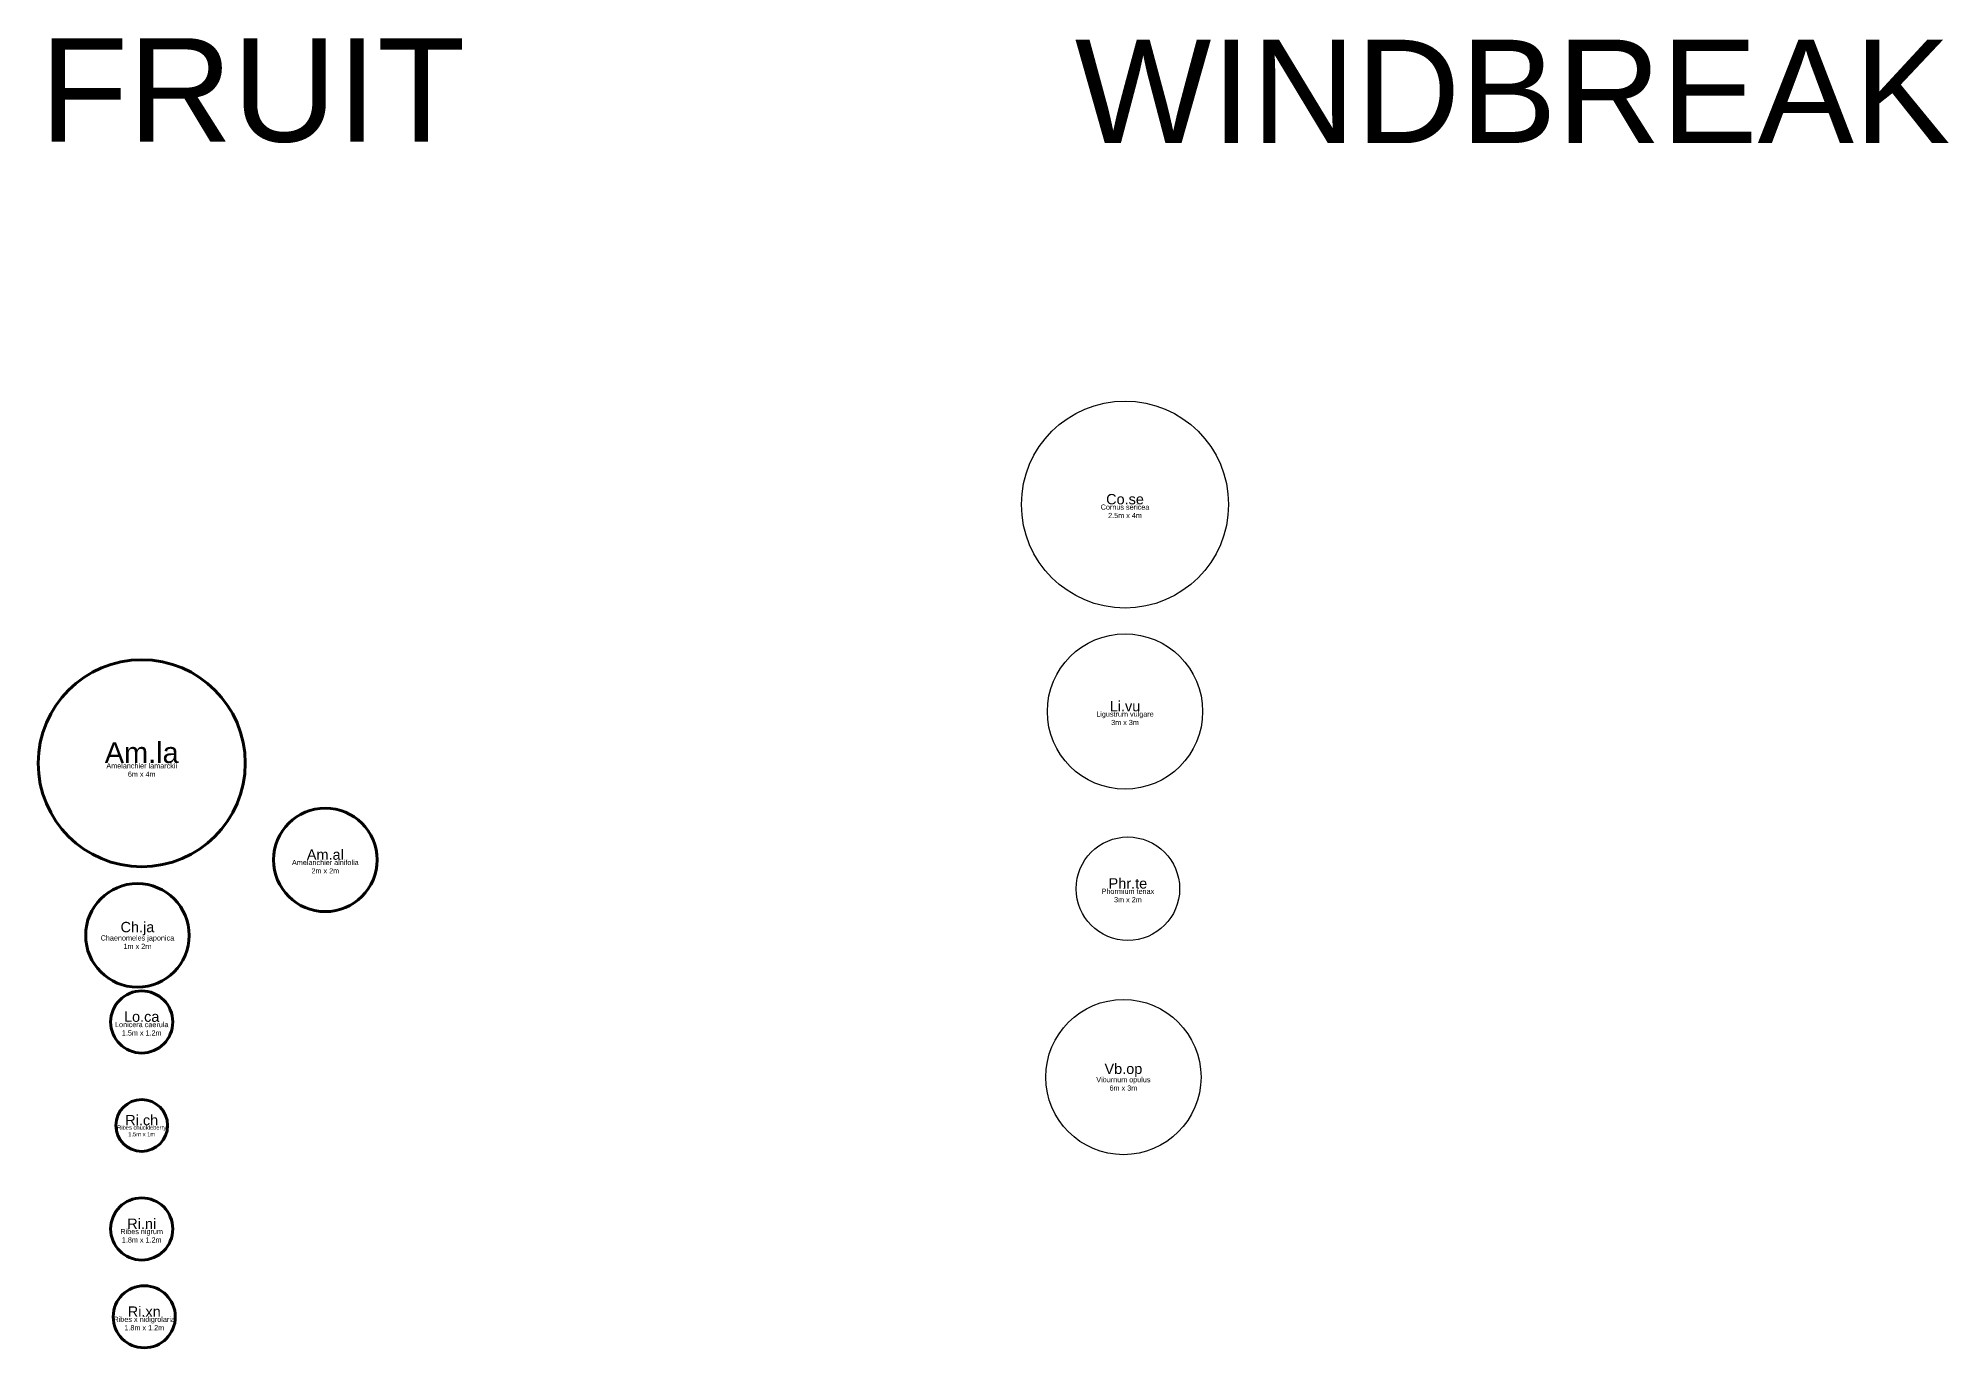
# Model space of a CAD drawing. Header units: metres. Extents: x 60 to 96.9, y 26.7 to 52.
import ezdxf

# ---------------------------------------------------------------- set-up
doc = ezdxf.new("R2010")
doc.units = ezdxf.units.M
doc.layers.get('0').update_dxf_attribs({"lineweight": 25, "true_color": 0xffffff})
for name, color, linetype, lineweight, true_color in [('Labels', 6, 'Continuous', 25, 0xff00ff), ('Plant - Shrub', 3, 'Continuous', 25, 0x00ff00), ('Plant label', 30, 'Continuous', 25, 0xff7f00)]:
    doc.layers.add(name, color=color, linetype=linetype, lineweight=lineweight, true_color=true_color)
doc.styles.add('textstyle11', font='')
doc.styles.add('textstyle12', font='')
doc.styles.add('textstyle13', font='')
doc.styles.add('textstyle14', font='')
doc.styles.add('textstyle15', font='')
doc.styles.add('textstyle16', font='')
doc.styles.add('textstyle17', font='')
doc.styles.add('textstyle18', font='')
doc.styles.add('textstyle19', font='')
doc.styles.add('textstyle20', font='')
doc.styles.add('textstyle21', font='')
doc.styles.add('textstyle22', font='')
doc.styles.add('textstyle23', font='')
doc.styles.add('textstyle24', font='')
doc.styles.add('textstyle25', font='')
doc.styles.add('textstyle26', font='')
doc.styles.add('textstyle27', font='')
doc.styles.add('textstyle28', font='')
doc.styles.add('textstyle29', font='')
doc.styles.add('textstyle30', font='')
doc.styles.add('textstyle31', font='')
doc.styles.add('textstyle32', font='')
doc.styles.add('textstyle33', font='')
doc.styles.add('textstyle34', font='')
doc.styles.get('textstyle11').set_extended_font_data('Arial')
doc.styles.get('textstyle12').set_extended_font_data('Arial')
doc.styles.get('textstyle13').set_extended_font_data('Arial')
doc.styles.get('textstyle14').set_extended_font_data('Arial')
doc.styles.get('textstyle15').set_extended_font_data('Arial')
doc.styles.get('textstyle16').set_extended_font_data('Arial')
doc.styles.get('textstyle17').set_extended_font_data('Arial')
doc.styles.get('textstyle18').set_extended_font_data('Arial')
doc.styles.get('textstyle19').set_extended_font_data('Arial')
doc.styles.get('textstyle20').set_extended_font_data('Arial')
doc.styles.get('textstyle21').set_extended_font_data('Arial')
doc.styles.get('textstyle22').set_extended_font_data('Arial')
doc.styles.get('textstyle23').set_extended_font_data('Arial')
doc.styles.get('textstyle24').set_extended_font_data('Arial')
doc.styles.get('textstyle25').set_extended_font_data('Arial')
doc.styles.get('textstyle26').set_extended_font_data('Arial')
doc.styles.get('textstyle27').set_extended_font_data('Arial')
doc.styles.get('textstyle28').set_extended_font_data('Arial')
doc.styles.get('textstyle29').set_extended_font_data('Arial')
doc.styles.get('textstyle30').set_extended_font_data('Arial')
doc.styles.get('textstyle31').set_extended_font_data('Arial')
doc.styles.get('textstyle32').set_extended_font_data('Arial')
doc.styles.get('textstyle33').set_extended_font_data('Arial')
doc.styles.get('textstyle34').set_extended_font_data('Arial')

# ---------------------------------------------------------------- blocks, each defined once
blk = doc.blocks.new('Shrub - Phormium tenax')
at = {"layer": 'Plant - Shrub'}
blk.add_circle((0, 0), 1, dxfattribs=at)
at = {"layer": 'Plant - Shrub', "insert": (0, 0), "char_height": 0.2, "attachment_point": 8, "line_spacing_factor": 0.971628, "style": 'textstyle25'}
blk.add_mtext('\\c32767;Phr.te', dxfattribs=at)
at = {"layer": 'Plant label', "insert": (0, 0), "char_height": 0.1, "attachment_point": 2, "line_spacing_factor": 0.971628, "style": 'textstyle23'}
blk.add_mtext('\\c32767;Phormium tenax\\P3m x 2m', dxfattribs=at)
blk = doc.blocks.new('Shrub - Ligustrum vulgare')
at = {"layer": 'Plant - Shrub'}
blk.add_circle((0, 0), 1.5, dxfattribs=at)
at = {"layer": 'Plant - Shrub', "insert": (0, 0), "char_height": 0.2, "attachment_point": 8, "line_spacing_factor": 0.971628, "style": 'textstyle26'}
blk.add_mtext('\\c32767;Li.vu', dxfattribs=at)
at = {"layer": 'Plant label', "insert": (0, 0), "char_height": 0.1, "attachment_point": 2, "line_spacing_factor": 0.971628, "style": 'textstyle24'}
blk.add_mtext('\\c32767;Ligustrum vulgare\\P3m x 3m', dxfattribs=at)
blk = doc.blocks.new('Shrub - Amelanchier alnifolia')
at = {"layer": 'Plant - Shrub', "lineweight": 106}
blk.add_circle((0, 0), 1, dxfattribs=at)
at = {"layer": 'Plant - Shrub', "insert": (0, 0), "char_height": 0.2, "attachment_point": 8, "line_spacing_factor": 0.971628, "style": 'textstyle12'}
blk.add_mtext('\\c32767;Am.al', dxfattribs=at)
at = {"layer": 'Plant label', "insert": (0, 0), "char_height": 0.1, "attachment_point": 2, "line_spacing_factor": 0.971628, "style": 'textstyle11'}
blk.add_mtext('\\c32767;Amelanchier alnifolia\\P2m x 2m', dxfattribs=at)
blk = doc.blocks.new('Shrub - Cornus sericea')
at = {"layer": 'Plant - Shrub'}
blk.add_circle((0, 0), 2, dxfattribs=at)
at = {"layer": 'Plant - Shrub', "insert": (0, 0), "char_height": 0.2, "attachment_point": 8, "line_spacing_factor": 0.971628, "style": 'textstyle19'}
blk.add_mtext('\\c32767;Co.se', dxfattribs=at)
at = {"layer": 'Plant label', "insert": (0, 0), "char_height": 0.1, "attachment_point": 2, "line_spacing_factor": 0.971628, "style": 'textstyle17'}
blk.add_mtext('\\c32767;Cornus sericea\\P2.5m x 4m', dxfattribs=at)
blk = doc.blocks.new('Shrub - Chaenomeles japonica')
at = {"layer": 'Plant - Shrub', "lineweight": 106}
blk.add_circle((0, 0), 1, dxfattribs=at)
at = {"layer": 'Plant - Shrub', "insert": (0, 0), "char_height": 0.2, "attachment_point": 8, "line_spacing_factor": 0.971628, "style": 'textstyle16'}
blk.add_mtext('\\c32767;Ch.ja', dxfattribs=at)
at = {"layer": 'Plant label', "insert": (0, 0), "char_height": 0.1, "attachment_point": 2, "line_spacing_factor": 0.971628, "style": 'textstyle15'}
blk.add_mtext('\\c32767;Chaenomeles japonica\\P1m x 2m', dxfattribs=at)
blk = doc.blocks.new('Shrub - Amelanchier lamarckii')
at = {"layer": 'Plant - Shrub', "lineweight": 106}
blk.add_circle((0, 0), 2, dxfattribs=at)
at = {"layer": 'Plant - Shrub', "insert": (0, 0), "char_height": 0.4, "attachment_point": 8, "line_spacing_factor": 0.971628, "style": 'textstyle14'}
blk.add_mtext('\\c32767;Am.la', dxfattribs=at)
at = {"layer": 'Plant label', "insert": (0, 0), "char_height": 0.1, "attachment_point": 2, "line_spacing_factor": 0.971628, "style": 'textstyle13'}
blk.add_mtext('\\c32767;Amelanchier lamarckii\\P6m x 4m', dxfattribs=at)
blk = doc.blocks.new('Shrub - Ribes chuckleberry')
at = {"layer": 'Plant - Shrub', "lineweight": 106}
blk.add_circle((0, 0), 0.5, dxfattribs=at)
at = {"layer": 'Plant - Shrub', "insert": (0, 0), "char_height": 0.2, "attachment_point": 8, "line_spacing_factor": 0.971628, "style": 'textstyle28'}
blk.add_mtext('\\c32767;Ri.ch', dxfattribs=at)
at = {"layer": 'Plant label', "insert": (0, 0), "char_height": 0.08, "attachment_point": 2, "line_spacing_factor": 0.971628, "style": 'textstyle27'}
blk.add_mtext('\\c32767;Ribes chuckleberry\\P1.5m x 1m', dxfattribs=at)
blk = doc.blocks.new('Shrub - Ribes x nidigrolaria')
at = {"layer": 'Plant - Shrub', "lineweight": 106}
blk.add_circle((0, 0), 0.6, dxfattribs=at)
at = {"layer": 'Plant - Shrub', "insert": (0, 0), "char_height": 0.2, "attachment_point": 8, "line_spacing_factor": 0.971628, "style": 'textstyle32'}
blk.add_mtext('\\c32767;Ri.xn', dxfattribs=at)
at = {"layer": 'Plant label', "insert": (0, 0), "char_height": 0.1, "attachment_point": 2, "line_spacing_factor": 0.971628, "style": 'textstyle31'}
blk.add_mtext('\\c32767;Ribes x nidigrolaria\\P1.8m x 1.2m', dxfattribs=at)
blk = doc.blocks.new('Shrub - Lonicera caerula')
at = {"layer": 'Plant - Shrub', "lineweight": 106}
blk.add_circle((0, 0), 0.6, dxfattribs=at)
at = {"layer": 'Plant - Shrub', "insert": (0, 0), "char_height": 0.2, "attachment_point": 8, "line_spacing_factor": 0.971628, "style": 'textstyle22'}
blk.add_mtext('\\c32767;Lo.ca', dxfattribs=at)
at = {"layer": 'Plant label', "insert": (0, 0), "char_height": 0.1, "attachment_point": 2, "line_spacing_factor": 0.971628, "style": 'textstyle21'}
blk.add_mtext('\\c32767;Lonicera caerula\\P1.5m x 1.2m', dxfattribs=at)
blk = doc.blocks.new('Shrub - Ribes nigrum')
at = {"layer": 'Plant - Shrub', "lineweight": 106}
blk.add_circle((0, 0), 0.6, dxfattribs=at)
at = {"layer": 'Plant - Shrub', "insert": (0, 0), "char_height": 0.2, "attachment_point": 8, "line_spacing_factor": 0.971628, "style": 'textstyle30'}
blk.add_mtext('\\c32767;Ri.ni', dxfattribs=at)
at = {"layer": 'Plant label', "insert": (0, 0), "char_height": 0.1, "attachment_point": 2, "line_spacing_factor": 0.971628, "style": 'textstyle29'}
blk.add_mtext('\\c32767;Ribes nigrum\\P1.8m x 1.2m', dxfattribs=at)
blk = doc.blocks.new('Shrub - Viburnum opulus')
at = {"layer": 'Plant - Shrub'}
blk.add_circle((0, 0), 1.5, dxfattribs=at)
at = {"layer": 'Plant - Shrub', "insert": (0, 0), "char_height": 0.2, "attachment_point": 8, "line_spacing_factor": 0.971628, "style": 'textstyle20'}
blk.add_mtext('\\c32767;Vb.op', dxfattribs=at)
at = {"layer": 'Plant label', "insert": (0, 0), "char_height": 0.1, "attachment_point": 2, "line_spacing_factor": 0.971628, "style": 'textstyle18'}
blk.add_mtext('\\c32767;Viburnum opulus\\P6m x 3m', dxfattribs=at)

msp = doc.modelspace()

# ---------------------------------------------------------------- block references
msp.add_blockref('Shrub - Amelanchier lamarckii', (62, 38))
at = {"layer": 'Plant - Shrub'}
for name, p in [('Shrub - Cornus sericea', (81, 43)), ('Shrub - Ligustrum vulgare', (81, 39)), ('Shrub - Amelanchier alnifolia', (65.548, 36.132)), ('Shrub - Phormium tenax', (81.056, 35.575)), ('Shrub - Chaenomeles japonica', (61.917, 34.674)), ('Shrub - Lonicera caerula', (62, 33)), ('Shrub - Lonicera caerula', (62, 33)), ('Shrub - Viburnum opulus', (80.969, 31.935)), ('Shrub - Ribes chuckleberry', (62, 31)), ('Shrub - Ribes nigrum', (62, 29)), ('Shrub - Ribes x nidigrolaria', (62.049, 27.303))]:
    msp.add_blockref(name, p, dxfattribs=at)

# ---------------------------------------------------------------- texts
at = {"layer": 'Labels', "char_height": 2, "attachment_point": 7, "line_spacing_factor": 0.971628}
for s, insert, style in [('FRUIT', (60.031, 49.983), 'textstyle33'), ('WINDBREAK', (80.031, 49.983), 'textstyle34')]:
    msp.add_mtext(s, dxfattribs=dict(at, insert=insert, style=style))

doc.saveas('drawing.dxf')
